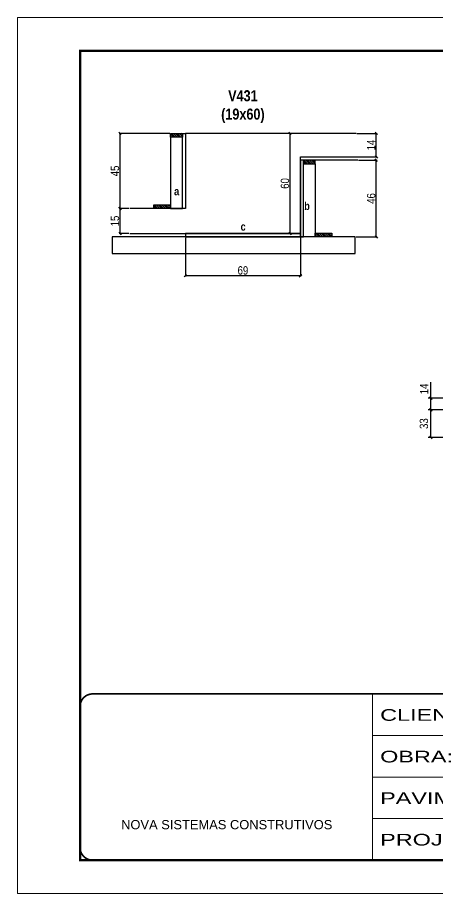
# Model space of a CAD drawing. Extents: x 3309 to 9590, y -2522 to 15424.
# Drawn here: x 4908 to 5411, y 6666 to 7716 of the extents above; entities that cross this region are included whole.
import ezdxf

# ---------------------------------------------------------------- set-up
doc = ezdxf.new("R2010")
doc.units = 0
doc.linetypes.add('CONTINUO', pattern=[0])
doc.linetypes.add('DASHED', pattern=[0.75, 0.5, -0.25])
for name, color, linetype in [('barrote', 251, 'Continuous'), ('COTA', 241, 'Continuous'), ('detalhes', 4, 'Continuous'), ('NOMENCLATURA', 7, 'Continuous'), ('Painéis', 200, 'Continuous'), ('SARR_2.2x10', 60, 'Continuous'), ('SARR_2.2x7', 40, 'Continuous'), ('SARR_3.5x7', 81, 'Continuous')]:
    doc.layers.add(name, color=color, linetype=linetype)
for name, color, linetype, lineweight in [('CONCRETO', 251, 'Continuous', 25), ('Folhas', 255, 'Continuous', 9), ('SARRAFO DE PRESSAO', 251, 'DASHED', 9)]:
    doc.layers.add(name, color=color, linetype=linetype, lineweight=lineweight)
doc.styles.add('ARIAL', font='arial.ttf')
doc.styles.add('COTA TECNICA', font='techl___.ttf', dxfattribs={"height": 10})
doc.styles.add('COTA TECNICA 2X', font='techl___.ttf', dxfattribs={"height": 10})
doc.styles.add('TECNICA', font='techb___.ttf', dxfattribs={"height": 10})
doc.styles.add('Tecnologia', font='')
doc.styles.get('Tecnologia').set_extended_font_data('Forgotten Futurist')
doc.dimstyles.new('PAINEL', dxfattribs={"dimtxt": 10, "dimasz": 3, "dimexe": 3, "dimexo": 3, "dimgap": 3, "dimtad": 1, "dimdec": 1, "dimzin": 12, "dimdsep": 46, "dimtxsty": 'COTA TECNICA', "dimblk1": 'OBLIQUE', "dimblk2": 'OBLIQUE', "dimsah": 1, "dimcen": 0.9, "dimclrd": 4, "dimclre": 4, "dimclrt": 240, "dimadec": 1, "dimazin": 3, "dimtfac": 1, "dimtdec": 1, "dimtmove": 0, "dimatfit": 3, "dimfxl": 1, "dimtolj": 1, "dimtzin": 12, "dimarcsym": 0})
doc.dimstyles.new('SECAO', dxfattribs={"dimscale": 0.333333, "dimtxt": 5, "dimasz": 9, "dimexe": 3, "dimexo": 3, "dimgap": 3, "dimtad": 1, "dimdec": 1, "dimlfac": 0.5, "dimzin": 12, "dimdsep": 46, "dimtxsty": 'COTA TECNICA 2X', "dimblk1": 'OBLIQUE', "dimblk2": 'OBLIQUE', "dimsah": 1, "dimcen": 0.9, "dimclrd": 4, "dimclre": 4, "dimclrt": 240, "dimadec": 1, "dimazin": 3, "dimtfac": 1, "dimtdec": 1, "dimtmove": 0, "dimatfit": 3, "dimfxl": 1, "dimtolj": 1, "dimtzin": 12, "dimarcsym": 0})

# ---------------------------------------------------------------- blocks, each defined once
blk = doc.blocks.new('9999999999')
at = {"color": 30, "linetype": 'CONTINUO'}
for p, q in [((98564.6, 34230.2), (98564.6, 34429.4)), ((98564.6, 34379.6), (99584, 34379.6)), ((98564.6, 34329.8), (99488, 34329.8)), ((98564.6, 34280), (99488, 34280))]:
    blk.add_line(p, q, dxfattribs=at)
at = {"color": 30, "linetype": 'CONTINUO', "const_width": 2}
blk.add_lwpolyline([(99584, 34230.2), (99584, 34414.4, 0.414214), (99569, 34429.4), (98229, 34429.4, 0.414214), (98214, 34414.4), (98214, 34245.2, 0.414214), (98229, 34230.2), (99584, 34230.2)], format="xyb", dxfattribs=at)
at = {"layer": 'Folhas'}
blk.add_lwpolyline([(98139, 34190.2), (99624, 34190.2), (99624, 35240.2), (98139, 35240.2)], close=True, dxfattribs=at)
at = {"layer": 'Folhas', "color": 30, "const_width": 3}
blk.add_lwpolyline([(98214, 34230.2), (99584, 34230.2), (99584, 35200.2), (98214, 35200.2)], close=True, dxfattribs=at)
at = {"color": 7, "linetype": 'Continuous', "ltscale": 5, "style": 'ARIAL'}
blk.add_text('NOVA SISTEMAS CONSTRUTIVOS', height=11.059, dxfattribs=at).set_placement((98263.2, 34267.2))
at = {"layer": 'Folhas', "color": 7, "style": 'Tecnologia', "width": 1.5}
for s, p in [('CLIENTE:', (98573.7, 34397.2)), ('OBRA:', (98573.7, 34347.3)), ('PAVIMENTO:', (98573.7, 34297.5)), ('PROJETO:', (98573.7, 34247.7))]:
    blk.add_text(s, height=14, dxfattribs=at).set_placement(p)
blk = doc.blocks.new('_Oblique')
at = {"color": 0, "linetype": 'ByBlock', "lineweight": -2}
blk.add_line((-0.5, -0.5), (0.5, 0.5), dxfattribs=at)
blk = doc.blocks.new('*D1538')
at = {"layer": 'COTA', "color": 4, "lineweight": -2, "transparency": 16777216}
for p, q in [((5246.1, 7577.5), (5233.6, 7577.5)), ((5234.6, 7457.5), (5234.6, 7577.5)), ((5246.1, 7457.5), (5233.6, 7457.5))]:
    blk.add_line(p, q, dxfattribs=at)
at = {"layer": 'Defpoints', "color": 0, "transparency": 16777216}
for p in [(5234.6, 7577.5), (5247.1, 7577.5), (5247.1, 7457.5)]:
    blk.add_point(p, dxfattribs=at)
at = {"layer": 'COTA', "color": 4, "lineweight": -2, "transparency": 16777216, "xscale": 3, "yscale": 3, "zscale": 3}
for p, rotation in [((5234.6, 7577.5), 90), ((5234.6, 7457.5), 270)]:
    blk.add_blockref('_Oblique', p, dxfattribs=dict(at, rotation=rotation))
at = {"layer": 'COTA', "color": 240, "transparency": 16777216, "insert": (5228.5, 7517.5), "char_height": 10, "attachment_point": 5, "rotation": 90, "style": 'COTA TECNICA 2X'}
blk.add_mtext('\\A1;60', dxfattribs=at)
blk = doc.blocks.new('*D1539')
at = {"layer": 'COTA', "color": 4, "lineweight": -2, "transparency": 16777216}
for p, q in [((5041.4, 7487.5), (5029.8, 7487.5)), ((5030.8, 7457.5), (5030.8, 7487.5)), ((5041.4, 7457.5), (5029.8, 7457.5))]:
    blk.add_line(p, q, dxfattribs=at)
at = {"layer": 'Defpoints', "color": 0, "transparency": 16777216}
for p in [(5030.8, 7487.5), (5042.4, 7487.5), (5042.4, 7457.5)]:
    blk.add_point(p, dxfattribs=at)
at = {"layer": 'COTA', "color": 4, "lineweight": -2, "transparency": 16777216, "xscale": 3, "yscale": 3, "zscale": 3}
for p, rotation in [((5030.8, 7487.5), 90), ((5030.8, 7457.5), 270)]:
    blk.add_blockref('_Oblique', p, dxfattribs=dict(at, rotation=rotation))
at = {"layer": 'COTA', "color": 240, "transparency": 16777216, "insert": (5024.7, 7472.5), "char_height": 10, "attachment_point": 5, "rotation": 90, "style": 'COTA TECNICA 2X'}
blk.add_mtext('\\A1;15', dxfattribs=at)
blk = doc.blocks.new('*D1540')
at = {"layer": 'COTA', "color": 4, "lineweight": -2, "transparency": 16777216}
for p, q in [((5090.5, 7577.5), (5029.8, 7577.5)), ((5030.8, 7487.5), (5030.8, 7577.5)), ((5041.4, 7487.5), (5029.8, 7487.5))]:
    blk.add_line(p, q, dxfattribs=at)
at = {"layer": 'Defpoints', "color": 0, "transparency": 16777216}
for p in [(5030.8, 7577.5), (5091.5, 7577.5), (5042.4, 7487.5)]:
    blk.add_point(p, dxfattribs=at)
at = {"layer": 'COTA', "color": 4, "lineweight": -2, "transparency": 16777216, "xscale": 3, "yscale": 3, "zscale": 3}
for p, rotation in [((5030.8, 7577.5), 90), ((5030.8, 7487.5), 270)]:
    blk.add_blockref('_Oblique', p, dxfattribs=dict(at, rotation=rotation))
at = {"layer": 'COTA', "color": 240, "transparency": 16777216, "insert": (5024.7, 7532.5), "char_height": 10, "attachment_point": 5, "rotation": 90, "style": 'COTA TECNICA 2X'}
blk.add_mtext('\\A1;45', dxfattribs=at)
blk = doc.blocks.new('*D1541')
at = {"layer": 'COTA', "color": 4, "lineweight": -2, "transparency": 16777216}
for p, q in [((5316.8, 7545.5), (5339, 7545.5)), ((5338, 7453.5), (5338, 7545.5)), ((5313.8, 7453.5), (5339, 7453.5))]:
    blk.add_line(p, q, dxfattribs=at)
at = {"layer": 'Defpoints', "color": 0, "transparency": 16777216}
for p in [(5315.8, 7545.5), (5338, 7545.5), (5312.8, 7453.5)]:
    blk.add_point(p, dxfattribs=at)
at = {"layer": 'COTA', "color": 4, "lineweight": -2, "transparency": 16777216, "xscale": 3, "yscale": 3, "zscale": 3}
for p, rotation in [((5338, 7545.5), 90), ((5338, 7453.5), 270)]:
    blk.add_blockref('_Oblique', p, dxfattribs=dict(at, rotation=rotation))
at = {"layer": 'COTA', "color": 240, "transparency": 16777216, "insert": (5331.9, 7499.5), "char_height": 10, "attachment_point": 5, "rotation": 90, "style": 'COTA TECNICA 2X'}
blk.add_mtext('\\A1;46', dxfattribs=at)
blk = doc.blocks.new('*D1542')
at = {"layer": 'COTA', "color": 4, "lineweight": -2, "transparency": 16777216}
for p, q in [((5314.8, 7577.5), (5339, 7577.5)), ((5338, 7549.5), (5338, 7577.5)), ((5314.8, 7549.5), (5339, 7549.5))]:
    blk.add_line(p, q, dxfattribs=at)
at = {"layer": 'Defpoints', "color": 0, "transparency": 16777216}
for p in [(5313.8, 7577.5), (5338, 7577.5), (5313.8, 7549.5)]:
    blk.add_point(p, dxfattribs=at)
at = {"layer": 'COTA', "color": 4, "lineweight": -2, "transparency": 16777216, "xscale": 3, "yscale": 3, "zscale": 3}
for p, rotation in [((5338, 7577.5), 90), ((5338, 7549.5), 270)]:
    blk.add_blockref('_Oblique', p, dxfattribs=dict(at, rotation=rotation))
at = {"layer": 'COTA', "color": 240, "transparency": 16777216, "insert": (5331.9, 7563.5), "char_height": 10, "attachment_point": 5, "rotation": 90, "style": 'COTA TECNICA 2X'}
blk.add_mtext('\\A1;14', dxfattribs=at)
blk = doc.blocks.new('*D1543')
at = {"layer": 'COTA', "color": 4, "lineweight": -2, "transparency": 16777216}
for p, q in [((5109.1, 7452.5), (5109.1, 7406)), ((5247.1, 7452.5), (5247.1, 7406)), ((5109.1, 7407), (5247.1, 7407))]:
    blk.add_line(p, q, dxfattribs=at)
at = {"layer": 'Defpoints', "color": 0, "transparency": 16777216}
for p in [(5109.1, 7453.5), (5247.1, 7453.5), (5247.1, 7407)]:
    blk.add_point(p, dxfattribs=at)
at = {"layer": 'COTA', "color": 4, "lineweight": -2, "transparency": 16777216, "xscale": 3, "yscale": 3, "zscale": 3, "rotation": 180}
blk.add_blockref('_Oblique', (5109.1, 7407), dxfattribs=at)
at = {"layer": 'COTA', "color": 4, "lineweight": -2, "transparency": 16777216, "xscale": 3, "yscale": 3, "zscale": 3}
blk.add_blockref('_Oblique', (5247.1, 7407), dxfattribs=at)
at = {"layer": 'COTA', "color": 240, "transparency": 16777216, "insert": (5178.1, 7413.2), "char_height": 10, "attachment_point": 5, "style": 'COTA TECNICA 2X'}
blk.add_mtext('\\A1;69', dxfattribs=at)
blk = doc.blocks.new('*D1563')
at = {"layer": 'COTA', "color": 4, "lineweight": -2, "transparency": 16777216}
for p, q in [((5418.6, 7246.1), (5400.3, 7246.1)), ((5403.3, 7213.1), (5403.3, 7246.1)), ((5418.6, 7213.1), (5400.3, 7213.1))]:
    blk.add_line(p, q, dxfattribs=at)
at = {"layer": 'Defpoints', "color": 0, "transparency": 16777216}
for p in [(5403.3, 7246.1), (5421.6, 7246.1), (5421.6, 7213.1)]:
    blk.add_point(p, dxfattribs=at)
at = {"layer": 'COTA', "color": 4, "lineweight": -2, "transparency": 16777216, "xscale": 3, "yscale": 3, "zscale": 3}
for p, rotation in [((5403.3, 7246.1), 90), ((5403.3, 7213.1), 270)]:
    blk.add_blockref('_Oblique', p, dxfattribs=dict(at, rotation=rotation))
at = {"layer": 'COTA', "color": 240, "transparency": 16777216, "insert": (5395.1, 7229.6), "char_height": 10, "attachment_point": 5, "rotation": 90, "style": 'COTA TECNICA'}
blk.add_mtext('\\A1;33', dxfattribs=at)
blk = doc.blocks.new('*D1564')
at = {"layer": 'COTA', "color": 4, "lineweight": -2, "transparency": 16777216}
for p, q in [((5403.3, 7260.1), (5403.3, 7279.3)), ((5418.6, 7260.1), (5400.3, 7260.1)), ((5403.3, 7246.1), (5403.3, 7260.1)), ((5418.6, 7246.1), (5400.3, 7246.1))]:
    blk.add_line(p, q, dxfattribs=at)
at = {"layer": 'Defpoints', "color": 0, "transparency": 16777216}
for p in [(5403.3, 7260.1), (5421.6, 7260.1), (5421.6, 7246.1)]:
    blk.add_point(p, dxfattribs=at)
at = {"layer": 'COTA', "color": 4, "lineweight": -2, "transparency": 16777216, "xscale": 3, "yscale": 3, "zscale": 3}
for p, rotation in [((5403.3, 7260.1), 90), ((5403.3, 7246.1), 270)]:
    blk.add_blockref('_Oblique', p, dxfattribs=dict(at, rotation=rotation))
at = {"layer": 'COTA', "color": 240, "transparency": 16777216, "insert": (5395.3, 7271.2), "char_height": 10, "attachment_point": 5, "rotation": 90, "style": 'COTA TECNICA'}
blk.add_mtext('\\A1;14', dxfattribs=at)

msp = doc.modelspace()

# ---------------------------------------------------------------- hatches: boundary and pattern name
at = {"layer": 'SARR_2.2x10'}
h = msp.add_hatch(dxfattribs=at)
h.set_pattern_fill('ANSI31', color=256, scale=0.5, angle=90)
h.set_pattern_definition([(135, (38265.0093, -116024.6297), (-1.122532015, -1.122532015), [])])
h.paths.add_polyline_path([(5071.47, 7491.94), (5071.47, 7487.54), (5091.47, 7487.54), (5091.47, 7491.94)])
h = msp.add_hatch(dxfattribs=at)
h.set_pattern_fill('ANSI31', color=256, scale=0.5, angle=90)
h.set_pattern_definition([(135, (38458.2093, -116058.6297), (-1.122532015, -1.122532015), [])])
h.paths.add_polyline_path([(5264.67, 7457.94), (5264.67, 7453.54), (5284.67, 7453.54), (5284.67, 7457.94)])
at = {"layer": 'SARR_2.2x7'}
h = msp.add_hatch(dxfattribs=at)
h.set_pattern_fill('ANSI31', color=256, scale=0.5, angle=90)
h.set_pattern_definition([(135, (38279.0093, -115939.0297), (-1.122532015, -1.122532015), [])])
h.paths.add_polyline_path([(5105.47, 7577.54), (5105.47, 7573.14), (5091.47, 7573.14), (5091.47, 7577.54)])
h = msp.add_hatch(dxfattribs=at)
h.set_pattern_fill('ANSI31', color=256, scale=0.5, angle=90)
h.set_pattern_definition([(135, (38359.0093, -115971.0297), (-1.122532015, -1.122532015), [])])
h.paths.add_polyline_path([(5250.67, 7545.54), (5250.67, 7541.14), (5264.67, 7541.14), (5264.67, 7545.54)])

# ---------------------------------------------------------------- linework, layer by layer
at = {"layer": 'barrote'}
msp.add_lwpolyline([(5021.38, 7433.54), (5312.75, 7433.54), (5312.75, 7453.54), (5021.38, 7453.54)], close=True, dxfattribs=at)
at = {"layer": 'CONCRETO', "linetype": 'Continuous'}
for points in [[(5313.77, 7577.54), (5109.07, 7577.54), (5109.07, 7487.54), (5042.37, 7487.54)], [(5042.37, 7457.54), (5247.07, 7457.54), (5247.07, 7549.54), (5313.77, 7549.54)]]:
    msp.add_lwpolyline(points, dxfattribs=at)
at = {"layer": 'Painéis', "linetype": 'Continuous', "elevation": 0}
for points in [[(5105.47, 7487.54), (5105.47, 7577.54), (5109.07, 7577.54), (5109.07, 7487.54)], [(5250.67, 7453.54), (5250.67, 7545.54), (5247.07, 7545.54), (5247.07, 7453.54)]]:
    msp.add_lwpolyline(points, close=True, dxfattribs=at)
at = {"layer": 'Painéis', "linetype": 'Continuous'}
for points in [[(5315.77, 7545.54), (5247.07, 7545.54), (5247.07, 7549.54), (5315.77, 7549.54)], [(5042.37, 7457.54), (5109.07, 7457.54), (5109.07, 7453.54), (5042.37, 7453.54)]]:
    msp.add_lwpolyline(points, dxfattribs=at)
msp.add_lwpolyline([(5247.07, 7457.54), (5109.07, 7457.54), (5109.07, 7453.54), (5247.07, 7453.54)], close=True, dxfattribs=at)
at = {"layer": 'SARR_2.2x10', "elevation": 0}
msp.add_lwpolyline([(5071.47, 7491.94), (5091.47, 7491.94), (5091.47, 7487.54), (5071.47, 7487.54)], close=True, dxfattribs=at)
at = {"layer": 'SARR_2.2x10'}
msp.add_lwpolyline([(5264.67, 7457.94), (5284.67, 7457.94), (5284.67, 7453.54), (5264.67, 7453.54)], close=True, dxfattribs=at)
at = {"layer": 'SARR_2.2x7'}
for points in [[(5091.47, 7577.54), (5105.47, 7577.54), (5105.47, 7573.14), (5091.47, 7573.14)], [(5264.67, 7545.54), (5250.67, 7545.54), (5250.67, 7541.14), (5264.67, 7541.14)]]:
    msp.add_lwpolyline(points, close=True, dxfattribs=at)
at = {"layer": 'SARR_3.5x7', "elevation": 0}
for points in [[(5105.47, 7573.14), (5091.47, 7573.14), (5091.47, 7487.54), (5105.47, 7487.54)], [(5250.67, 7541.14), (5264.67, 7541.14), (5264.67, 7453.54), (5250.67, 7453.54)]]:
    msp.add_lwpolyline(points, close=True, dxfattribs=at)

# ---------------------------------------------------------------- block references
at = {"layer": 'SARRAFO DE PRESSAO', "color": 6, "linetype": 'ByBlock'}
msp.add_blockref('9999999999', (-93231.11, -27523.8), dxfattribs=at)

# ---------------------------------------------------------------- texts
at = {"layer": 'detalhes', "style": 'TECNICA'}
for s, p in [('a', (5095.6, 7503.34)), ('b', (5251.57, 7485.72)), ('c', (5175.31, 7461.01))]:
    msp.add_text(s, height=9.6, dxfattribs=at).set_placement(p)
at = {"layer": 'NOMENCLATURA', "insert": (5178.07, 7629.24), "char_height": 13.2, "attachment_point": 2, "style": 'TECNICA'}
msp.add_mtext_dynamic_manual_height_columns('V431\\P(19x60)', width=300.2766, gutter_width=1, heights=[0], dxfattribs=at)

# ---------------------------------------------------------------- dimensions: what is measured, and where the dimension line sits
at = {"layer": 'COTA'}
for base, p1, p2, dimstyle, picture, middle in [((5030.84, 7577.54), (5042.37, 7487.54), (5091.47, 7577.54), 'SECAO', '*D1540', (5024.73, 7532.54)), ((5234.59, 7577.54), (5247.07, 7457.54), (5247.07, 7577.54), 'SECAO', '*D1538', (5228.48, 7517.54)), ((5337.99, 7577.54), (5313.77, 7549.54), (5313.77, 7577.54), 'SECAO', '*D1542', (5331.92, 7563.54)), ((5337.99, 7545.54), (5312.75, 7453.54), (5315.77, 7545.54), 'SECAO', '*D1541', (5331.89, 7499.54)), ((5030.84, 7487.54), (5042.37, 7457.54), (5042.37, 7487.54), 'SECAO', '*D1539', (5024.73, 7472.54)), ((5403.34, 7260.15), (5421.59, 7246.15), (5421.59, 7260.15), 'PAINEL', '*D1564', (5395.27, 7271.21)), ((5403.34, 7246.15), (5421.59, 7213.15), (5421.59, 7246.15), 'PAINEL', '*D1563', (5395.12, 7229.65))]:
    dim = msp.add_linear_dim(base=base, p1=p1, p2=p2, angle=90, dimstyle=dimstyle, dxfattribs=at)
    dim.commit()
    dim.dimension.update_dxf_attribs({"geometry": picture, "text_midpoint": middle})
dim = msp.add_linear_dim(base=(5247.07, 7407.04), p1=(5109.07, 7453.54), p2=(5247.07, 7453.54), dimstyle='SECAO', dxfattribs=at)
dim.commit()
dim.dimension.update_dxf_attribs({"geometry": '*D1543', "text_midpoint": (5178.07, 7413.17)})

doc.saveas('drawing.dxf')
